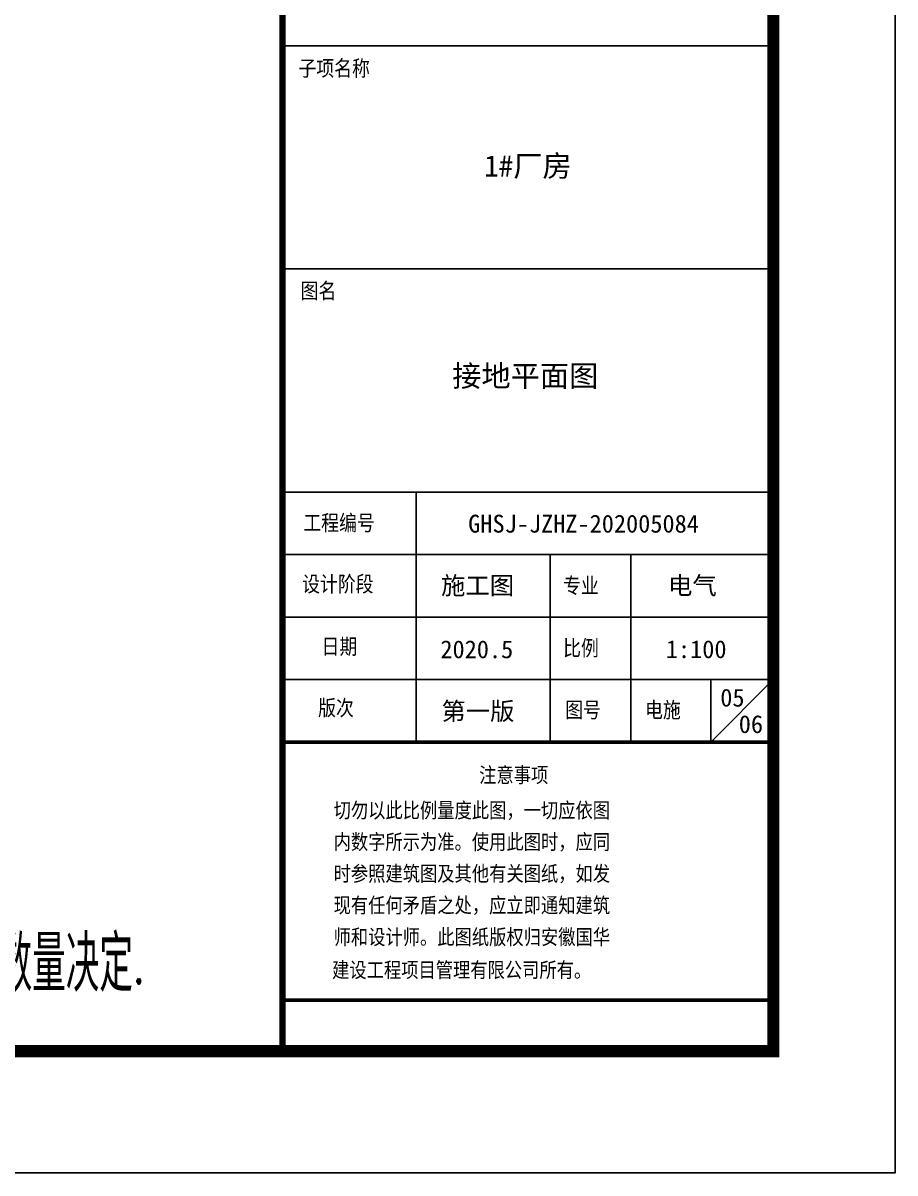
# Model space of a CAD drawing. Extents: x 1728470 to 1835391, y -157368 to 197905.
# Drawn here: x 1807026 to 1817775, y -89475 to -75304 of the extents above; entities that cross this region are included whole.
import ezdxf

# ---------------------------------------------------------------- set-up
doc = ezdxf.new("R2010")
doc.units = 0
doc.header["$LTSCALE"] = 1000
doc.header["$MEASUREMENT"] = 0
for name, color, linetype in [('1', 7, 'CONTINUOUS'), ('PP-PM-TK', 7, 'CONTINUOUS'), ('PUB_TEXT', 7, 'CONTINUOUS'), ('PUB_TITLE', 4, 'CONTINUOUS'), ('WIRE-照明', 1, 'CONTINUOUS')]:
    doc.layers.add(name, color=color, linetype=linetype)
doc.styles.add('-黑体', font='simhei.ttf', dxfattribs={"width": 0.8})
doc.styles.add('STY53', font='COMPLEX', dxfattribs={"width": 0.6, "bigfont": 'HZTXT'})
doc.styles.add('TQ', font='txt.shx', dxfattribs={"width": 0.8, "bigfont": 'hztxt.shx'})

msp = doc.modelspace()

# ---------------------------------------------------------------- linework, layer by layer
at = {"layer": '1'}
for p, q in [((1810225, -75585), (1816275, -75585)), ((1810225, -78335), (1816275, -78335))]:
    msp.add_line(p, q, dxfattribs=at)
at = {"layer": '1', "color": 4}
for p, q in [((1810225, -81085), (1816275, -81085)), ((1811874, -81085), (1811874, -84165)), ((1810225, -81855), (1816275, -81855)), ((1813525, -81855), (1813525, -84165)), ((1814520, -81855), (1814520, -84165)), ((1810225, -82625), (1816275, -82625)), ((1810225, -83395), (1816275, -83395)), ((1816275, -83395), (1815505, -84165)), ((1815505, -83395), (1815505, -84165))]:
    msp.add_line(p, q, dxfattribs=at)
at = {"layer": '1', "color": 4, "const_width": 44}
msp.add_lwpolyline([(1810225, -84165), (1816275, -84165)], dxfattribs=at)
at = {"layer": 'PP-PM-TK', "color": 4}
for points, const_width in [([(1810225, -27975), (1810225, -87975)], 77), ([(1810225, -87347), (1816275, -87347)], 44)]:
    msp.add_lwpolyline(points, dxfattribs=dict(at, const_width=const_width))
at = {"layer": 'PUB_TITLE'}
msp.add_lwpolyline([(1728675, -89475), (1817775, -89475), (1817775, -26475), (1728675, -26475)], close=True, dxfattribs=at)
at = {"layer": 'PUB_TITLE', "const_width": 150}
msp.add_lwpolyline([(1732425, -87975), (1816275, -87975), (1816275, -27975), (1732425, -27975)], close=True, dxfattribs=at)

# ---------------------------------------------------------------- texts
at = {"layer": 'PUB_TEXT', "color": 2, "style": 'TQ'}
for s, height, p in [('子项名称', 220, (1810422, -75980)), ('图名', 220, (1810448, -78722)), ('工程编号', 220, (1810482, -81581)), ('设计阶段', 220, (1810467, -82335)), ('专业', 220, (1813684, -82354)), ('日期', 220, (1810707, -83105)), ('比例', 220, (1813684, -83124)), ('版次', 220, (1810664, -83861)), ('图号', 220, (1813709, -83886)), ('电施', 220, (1814694, -83887)), ('注意事项', 213, (1812649, -84685)), ('切勿以此比例量度此图，一切应依图', 212.96, (1810855, -85120)), ('内数字所示为准。使用此图时，应同', 212.96, (1810855, -85509)), ('时参照建筑图及其他有关图纸，如发', 212.96, (1810855, -85900)), ('现有任何矛盾之处，应立即通知建筑', 212.96, (1810855, -86290)), ('师和设计师。此图纸版权归安徽国华', 212.96, (1810855, -86681)), ('建设工程项目管理有限公司所有。', 212.96, (1810836, -87087))]:
    msp.add_text(s, height=height, dxfattribs=at).set_placement(p)
at = {"layer": 'PUB_TITLE', "color": 255, "style": '-黑体'}
for s, height, p in [('1#厂房', 264, (1812710, -77198)), ('GHSJ-JZHZ-202005084', 220, (1812514, -81584)), ('施工图', 220, (1812179, -82346)), ('电气', 220, (1814977, -82346)), ('2020.5', 220, (1812171, -83132)), ('1:100', 220, (1814950, -83131)), ('05', 220, (1815621, -83728)), ('第一版', 220, (1812184, -83894)), ('06', 220, (1815849, -84054))]:
    msp.add_text(s, height=height, dxfattribs=at).set_placement(p)
at = {"layer": 'PUB_TITLE', "color": 6, "style": '-黑体'}
msp.add_text('接地平面图', height=264, dxfattribs=at).set_placement((1812317, -79785))
at = {"layer": 'WIRE-照明', "color": 3, "linetype": 'CONTINUOUS', "style": 'STY53', "width": 0.6}
msp.add_text('5、图中联结线采用镀锌扁钢在地面内或墙内、柱内暗敷，端子板尺寸为WxH=100x4紫铜板，长度由联结数量决定.', height=689.76, dxfattribs=at).set_placement((1786376, -87241))

doc.saveas('drawing.dxf')
